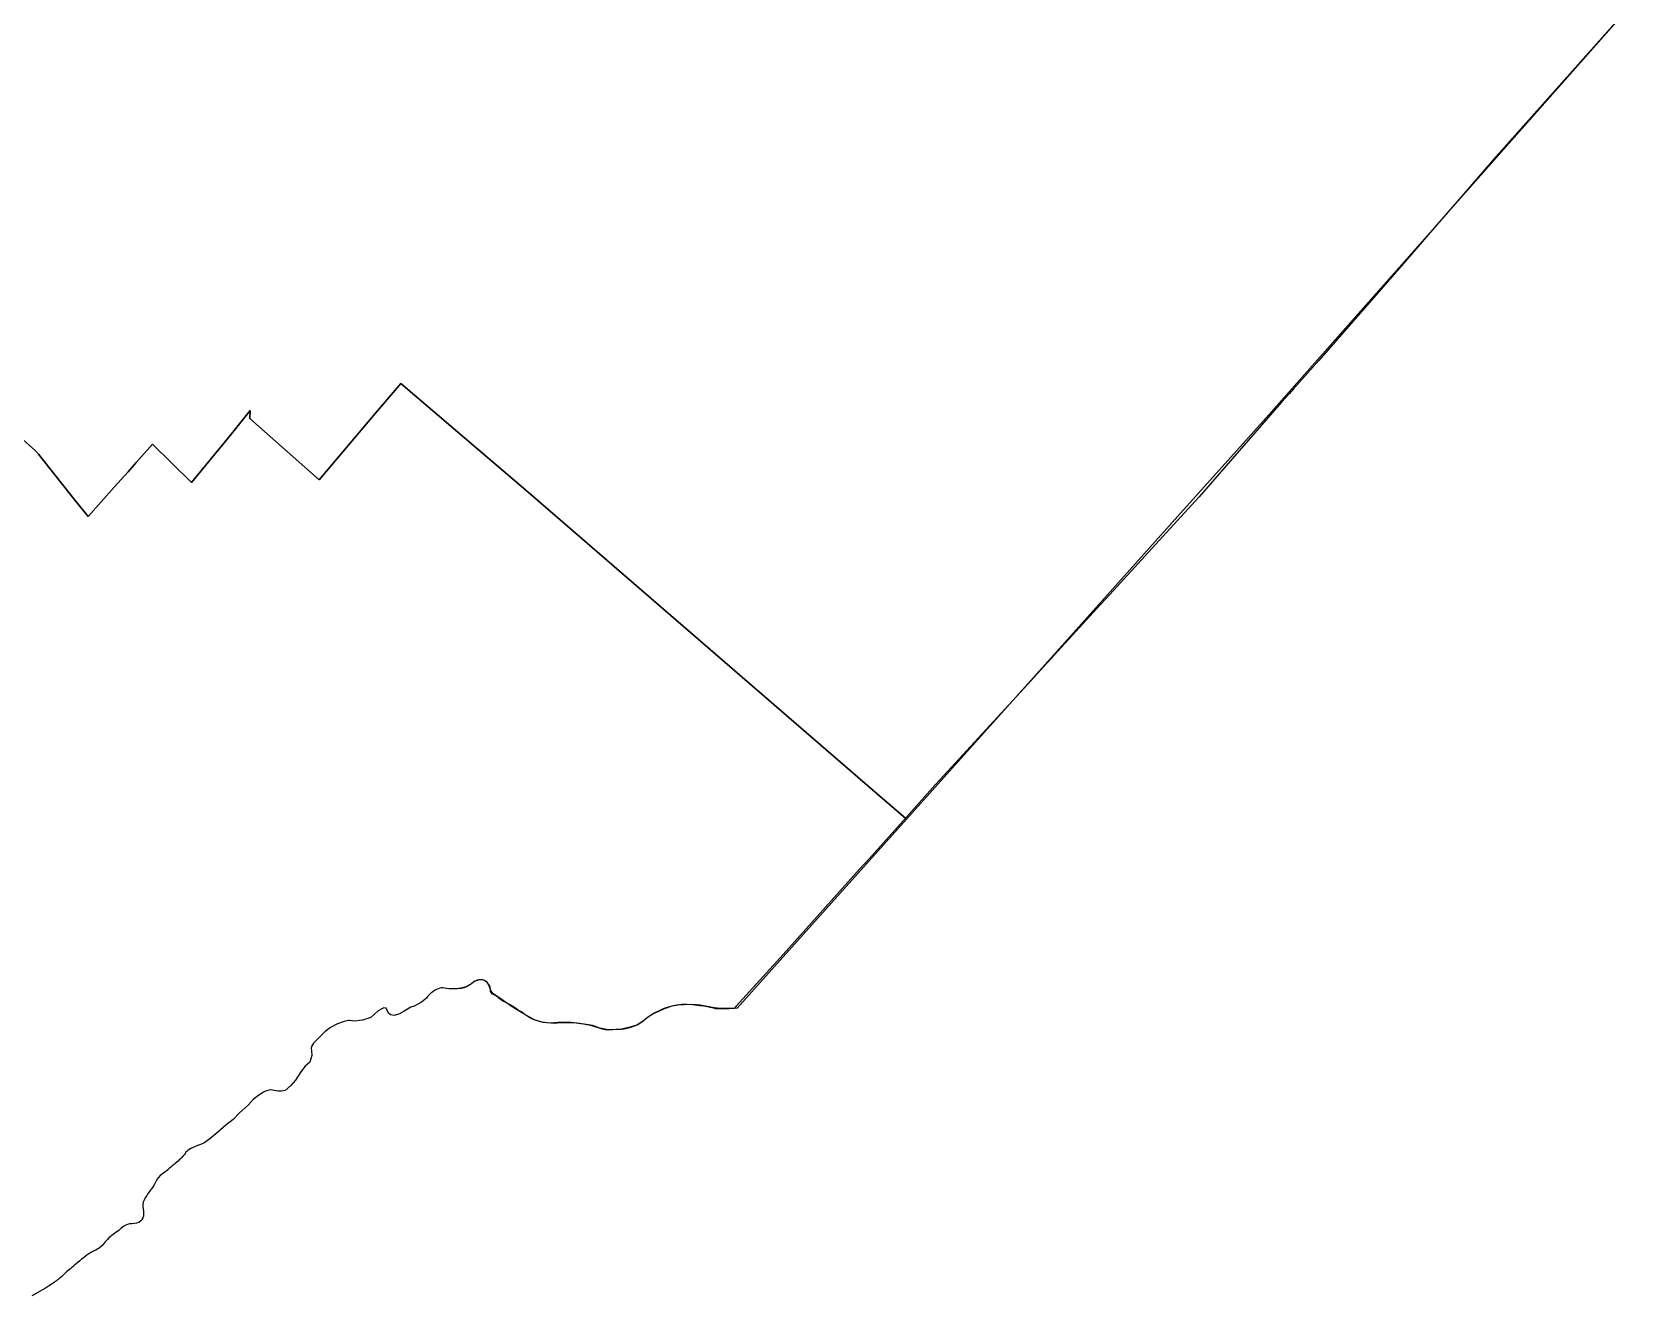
# Model space of a CAD drawing. Header units: inches. Extents: x 11258954 to 11313122, y 3645444 to 3695200.
# Drawn here: x 11305356 to 11311376, y 3660616 to 3665357 of the extents above; entities that cross this region are included whole.
import ezdxf

# ---------------------------------------------------------------- set-up
doc = ezdxf.new("R2010")
doc.units = ezdxf.units.IN
doc.header["$MEASUREMENT"] = 0
doc.layers.add('AnnexationHistory', color=183, linetype='Continuous')
doc.layers.add('ZipCode', color=108, linetype='Continuous')

msp = doc.modelspace()

# ---------------------------------------------------------------- linework, layer by layer
at = {"layer": 'AnnexationHistory'}
msp.add_polyline3d([(11311326.258, 3665426.6925, 0), (11311145.094, 3665223.25, 0), (11310837.4375, 3664877.375, 0), (11310719.098, 3664741.241, 0), (11310617.5625, 3664624.4375, 0), (11310500.1565, 3664489.3125, 0), (11310183.2815, 3664124.625, 0), (11310088.106, 3664018.7505, 0), (11310071.25, 3664000, 0), (11310043.4195, 3663968.1765, 0), (11309733.625, 3663613.9375, 0), (11309677.4065, 3663552.4375, 0), (11309385, 3663232.3125, 0), (11309364.0545, 3663209.426, 0), (11309150.9375, 3662976.5625, 0), (11309077.625, 3662896.4375, 0), (11308761.5, 3662552.375, 0), (11308744.184, 3662533.062, 0), (11308634.4065, 3662410.625, 0), (11308496.077, 3662256.286, 0), (11308460.25, 3662216.3125, 0), (11308173.875, 3661897.3125, 0), (11307997.0625, 3661702.6875, 0), (11307989.844, 3661694.6875, 0), (11307984.594, 3661694.4375, 0), (11307971.375, 3661693.625, 0), (11307957.844, 3661692.9375, 0), (11307942.969, 3661692.4375, 0), (11307935.6565, 3661692.4375, 0), (11307929.0625, 3661692.8125, 0), (11307921.1875, 3661693.625, 0), (11307912.844, 3661695, 0), (11307905.9375, 3661696.75, 0), (11307899.5625, 3661698.4375, 0), (11307887.9375, 3661700.8125, 0), (11307875.3125, 3661702.6875, 0), (11307861.5625, 3661704.625, 0), (11307860.3125, 3661704.8125, 0), (11307852.0315, 3661705.9375, 0), (11307843.25, 3661707.0625, 0), (11307833.5625, 3661708.0625, 0), (11307812.4065, 3661709.5625, 0), (11307793.0625, 3661709.375, 0), (11307774.344, 3661707.25, 0), (11307760.7815, 3661704.4375, 0), (11307747.094, 3661700.6875, 0), (11307733.344, 3661696.25, 0), (11307720.219, 3661691.1875, 0), (11307707.6875, 3661685.25, 0), (11307692.344, 3661677.4375, 0), (11307677.969, 3661669.3125, 0), (11307666.969, 3661661.75, 0), (11307656.9375, 3661653.875, 0), (11307648.0625, 3661646.9375, 0), (11307638.5315, 3661640, 0), (11307628.5315, 3661633.8125, 0), (11307623.3025, 3661631.359, 0), (11307620.4065, 3661630, 0), (11307611.844, 3661627.0625, 0), (11307600.9375, 3661623.4375, 0), (11307587.5625, 3661619.3125, 0), (11307576.719, 3661616.875, 0), (11307567.125, 3661615.25, 0), (11307564.2815, 3661615.4375, 0), (11307561.4065, 3661615.5625, 0), (11307558.5315, 3661615.625, 0), (11307546.5315, 3661615.125, 0), (11307534.6565, 3661613.9375, 0), (11307519.5, 3661613.4375, 0), (11307506.25, 3661614.25, 0), (11307495.875, 3661616.25, 0), (11307486.719, 3661619.4375, 0), (11307478.219, 3661623.1875, 0), (11307469, 3661627.125, 0), (11307458.6875, 3661630.625, 0), (11307451.219, 3661632.1875, 0), (11307444.25, 3661632.8125, 0), (11307436.094, 3661633.625, 0), (11307424.6875, 3661635.1875, 0), (11307414.9375, 3661636.6875, 0), (11307405.6875, 3661638.0625, 0), (11307396.844, 3661639.25, 0), (11307387.5, 3661640.3125, 0), (11307377.6875, 3661641.25, 0), (11307361.9375, 3661642.125, 0), (11307346.969, 3661642.0625, 0), (11307328.875, 3661641.4375, 0), (11307313, 3661640.5, 0), (11307299.7815, 3661639.625, 0), (11307287.2815, 3661640.0625, 0), (11307278.5625, 3661641.4375, 0), (11307269.5, 3661643.4375, 0), (11307260.2815, 3661645.625, 0), (11307251.6875, 3661647.75, 0), (11307243.4065, 3661650.25, 0), (11307233.6565, 3661653.875, 0), (11307222.5625, 3661659.25, 0), (11307213.875, 3661665, 0), (11307205.875, 3661671.0625, 0), (11307197.469, 3661677, 0), (11307188.594, 3661682.9375, 0), (11307179.844, 3661688.625, 0), (11307169.75, 3661695.0625, 0), (11307159.2815, 3661701.5, 0), (11307146.25, 3661709.0625, 0), (11307132.9065, 3661716.375, 0), (11307122.094, 3661722.3125, 0), (11307112.25, 3661729.0625, 0), (11307106.9065, 3661733.4375, 0), (11307101.375, 3661737.9375, 0), (11307095.6565, 3661741.875, 0), (11307089.5625, 3661745, 0), (11307083.5315, 3661748.4375, 0), (11307077.6565, 3661754.25, 0), (11307075.6875, 3661758.375, 0), (11307075.344, 3661762.3125, 0), (11307075.4375, 3661766.25, 0), (11307073.7815, 3661774.75, 0), (11307069.9065, 3661782.8125, 0), (11307064.844, 3661789.25, 0), (11307063.3125, 3661790.8125, 0), (11307061.594, 3661792.4375, 0), (11307059.625, 3661794.25, 0), (11307053.5315, 3661798.75, 0), (11307047.344, 3661801.4375, 0), (11307040.844, 3661802.4375, 0), (11307036.125, 3661802.1875, 0), (11307031.375, 3661801.4375, 0), (11307026.844, 3661800.4375, 0), (11307024.844, 3661799.9375, 0), (11307022.7815, 3661799.3125, 0), (11307020.4375, 3661798.4375, 0), (11307016.1565, 3661796.375, 0), (11307012.75, 3661793.9375, 0), (11307010, 3661791.75, 0), (11307009.625, 3661791.4375, 0), (11307004.094, 3661787.125, 0), (11306998.1565, 3661782.9375, 0), (11306991.8125, 3661778.875, 0), (11306985.8125, 3661775.6875, 0), (11306984.5315, 3661775.1875, 0), (11306958.8165, 3661768.6875, 0), (11306955.8125, 3661768.6875, 0), (11306950.094, 3661768.625, 0), (11306943.969, 3661768.5, 0), (11306937.4065, 3661768.25, 0), (11306928.844, 3661767.9375, 0), (11306920.9065, 3661768.0625, 0), (11306911, 3661769.0625, 0), (11306903.219, 3661770.5, 0), (11306896.969, 3661771.875, 0), (11306891.4065, 3661772.25, 0), (11306885.8125, 3661770.875, 0), (11306885.1325, 3661770.5805, 0), (11306879.75, 3661768.25, 0), (11306873, 3661765.0625, 0), (11306865.469, 3661761.3125, 0), (11306859.2815, 3661757.3125, 0), (11306852.219, 3661752.0625, 0), (11306844.8125, 3661745.5625, 0), (11306839.3125, 3661739.1875, 0), (11306834.8125, 3661732.875, 0), (11306816.594, 3661718.4375, 0), (11306789, 3661703.25, 0), (11306776.7815, 3661699.0625, 0), (11306751.7815, 3661684.4375, 0), (11306734.375, 3661674.25, 0), (11306714.375, 3661667.875, 0), (11306700.1875, 3661670.25, 0), (11306692.594, 3661677.25, 0), (11306683.969, 3661695.875, 0), (11306675.5625, 3661697.25, 0), (11306667.1875, 3661692.875, 0), (11306654.375, 3661685.875, 0), (11306626.1565, 3661660.875, 0), (11306595.75, 3661650.625, 0), (11306584.5625, 3661649.625, 0), (11306567.344, 3661647.25, 0), (11306546.852, 3661648.7855, 0), (11306543.1565, 3661649.0625, 0), (11306526.5625, 3661645.4375, 0), (11306501.9375, 3661636.625, 0), (11306475.75, 3661623.25, 0), (11306455.75, 3661607.625, 0), (11306433.125, 3661586.0625, 0), (11306411.5315, 3661563.625, 0), (11306404.125, 3661551.25, 0), (11306402.719, 3661545, 0), (11306403.5315, 3661535, 0), (11306405.719, 3661517.8125, 0), (11306401.5315, 3661505.8125, 0), (11306397.344, 3661492.625, 0), (11306380.125, 3661477.625, 0), (11306363.9375, 3661456.4375, 0), (11306344.5315, 3661425.625, 0), (11306326.125, 3661405.375, 0), (11306305.125, 3661386.375, 0), (11306289.719, 3661384, 0), (11306280.3125, 3661383.625, 0), (11306271.7915, 3661385.4365, 0), (11306270.9065, 3661385.625, 0), (11306250.3125, 3661389.8125, 0), (11306231.5, 3661384.1875, 0), (11306223.9065, 3661380.1875, 0), (11306206.5, 3661368.625, 0), (11306185.3125, 3661352.8125, 0), (11306166.5, 3661331.8125, 0), (11306134.2815, 3661302.8125, 0), (11306110.5, 3661277.8125, 0), (11306082.2815, 3661256.1875, 0), (11306052.2815, 3661230, 0), (11306022.0625, 3661205.1875, 0), (11306000, 3661189.75, 0), (11305987.125, 3661184.5625, 0), (11305983.3075, 3661182.839, 0), (11305974.25, 3661178.75, 0), (11305962.2815, 3661174.5625, 0), (11305956.6565, 3661172.125, 0), (11305951.125, 3661169.25, 0), (11305945.5625, 3661165.875, 0), (11305939.875, 3661161.75, 0), (11305936.0315, 3661158.3125, 0), (11305933.0315, 3661154.8125, 0), (11305930.219, 3661151, 0), (11305926.875, 3661146.75, 0), (11305921.8125, 3661140.6875, 0), (11305917.125, 3661135.375, 0), (11305912.625, 3661130.5625, 0), (11305908.0315, 3661126.125, 0), (11305903.5315, 3661122.1875, 0), (11305898.719, 3661118.1875, 0), (11305893.625, 3661114, 0), (11305888.219, 3661109.5, 0), (11305881.7815, 3661103.875, 0), (11305876.0315, 3661098.8125, 0), (11305870.1565, 3661093.75, 0), (11305863.219, 3661088.0625, 0), (11305853.375, 3661080.5625, 0), (11305844.4065, 3661073.9375, 0), (11305836.4065, 3661067.4375, 0), (11305829.594, 3661060.4375, 0), (11305823.844, 3661052.3125, 0), (11305818.6565, 3661043.1875, 0), (11305813.2815, 3661033.25, 0), (11305806.969, 3661022.8125, 0), (11305803.3125, 3661017.5, 0), (11305801.5625, 3661015, 0), (11305796.6565, 3661008.3125, 0), (11305796.25, 3661007.75, 0), (11305791.594, 3661001.5, 0), (11305785.75, 3660993, 0), (11305779.969, 3660983.8125, 0), (11305775.5625, 3660975.375, 0), (11305772.6565, 3660967.4375, 0), (11305771.344, 3660959.5625, 0), (11305771.594, 3660951.5, 0), (11305772.6875, 3660943, 0), (11305773.75, 3660933.75, 0), (11305773.9375, 3660923.5625, 0), (11305773.0625, 3660915.875, 0), (11305771.125, 3660909.3125, 0), (11305768.875, 3660904.875, 0), (11305768.0625, 3660903.3125, 0), (11305763.75, 3660897.375, 0), (11305756.469, 3660891.5625, 0), (11305747.875, 3660888.75, 0), (11305738.594, 3660887.75, 0), (11305729.3125, 3660887.125, 0), (11305721.594, 3660886, 0), (11305714.1565, 3660884.125, 0), (11305706.7815, 3660881.4375, 0), (11305699.2815, 3660877.75, 0), (11305694.2815, 3660874.375, 0), (11305690.2815, 3660870.625, 0), (11305686.2815, 3660866.5, 0), (11305681.2815, 3660861.9375, 0), (11305675.1875, 3660857.25, 0), (11305669.6875, 3660853.4375, 0), (11305664.594, 3660850.0625, 0), (11305659.6565, 3660846.6875, 0), (11305654.4065, 3660842.6875, 0), (11305649.094, 3660838.3125, 0), (11305643.7815, 3660833.5, 0), (11305638.469, 3660828.3125, 0), (11305631, 3660820.1875, 0), (11305624.5315, 3660812.5625, 0), (11305617.125, 3660804.625, 0), (11305606.844, 3660795.6875, 0), (11305600.1875, 3660791, 0), (11305594.344, 3660787.8125, 0), (11305589, 3660785.375, 0), (11305583.8125, 3660783.0625, 0), (11305576.5315, 3660779.0625, 0), (11305569, 3660774.25, 0), (11305561.3125, 3660768.9375, 0), (11305553.4065, 3660763.25, 0), (11305546.719, 3660758.3125, 0), (11305540.75, 3660753.5625, 0), (11305534.594, 3660748.375, 0), (11305527.1875, 3660742.0625, 0), (11305520.594, 3660736.3125, 0), (11305515.0315, 3660731.3125, 0), (11305510.0315, 3660726.8125, 0), (11305504.969, 3660722.625, 0), (11305500.5625, 3660719.3125, 0), (11305495.9065, 3660715.8125, 0), (11305491.0625, 3660712.125, 0), (11305486.1565, 3660708, 0), (11305482.1875, 3660704.1875, 0), (11305478.7815, 3660700.5625, 0), (11305475.2815, 3660696.75, 0), (11305470.9375, 3660692.375, 0), (11305465.6565, 3660687.5625, 0), (11305460.875, 3660683.5625, 0), (11305456.375, 3660680.125, 0), (11305451.9065, 3660676.8125, 0), (11305447.875, 3660673.8125, 0), (11305443.6565, 3660670.6875, 0), (11305439.219, 3660667.4375, 0), (11305434.5, 3660664, 0), (11305427.3125, 3660659, 0), (11305420.6875, 3660654.6875, 0), (11305413.75, 3660650.3125, 0), (11305405.5, 3660645.1875, 0), (11305395.125, 3660638.875, 0), (11305386, 3660633.625, 0), (11305377.469, 3660628.9375, 0), (11305369.0625, 3660624.375, 0), (11305364.4065, 3660621.8125, 0), (11305359.625, 3660619.1875, 0), (11305354.719, 3660616.25, 0)], dxfattribs=at)
at = {"layer": 'ZipCode'}
for points in [[(11311376.344, 3665482.9375, 0), (11309984.864, 3663909.724, 0), (11309654.261, 3663540.7975, 0), (11309144.6875, 3662972.14, 0), (11309144.6715, 3662972.122, 0), (11309046.2545, 3662862.2945, 0), (11308635.87, 3662404.33, 0), (11308631.8665, 3662407.791, 0), (11308555.3135, 3662473.971, 0), (11307216.2735, 3663631.568, 0), (11306738.6995, 3664039.2065, 0), (11306724.9715, 3664022.98, 0), (11306644.236, 3663927.551, 0), (11306432.346, 3663677.0985, 0), (11306172.3835, 3663906.9435, 0), (11306174.466, 3663937.6625, 0), (11306093.76, 3663837.117, 0), (11305953.5405, 3663667.6055, 0), (11305953.471, 3663667.674, 0), (11305807.9185, 3663811.098, 0), (11305746.4465, 3663742.079, 0), (11305715.5405, 3663707.3755, 0), (11305664.0165, 3663649.5205, 0), (11305566.2275, 3663539.715, 0), (11305512.779, 3663606.4495, 0), (11305379.4135, 3663772.966, 0), (11305369.1175, 3663785.821, 0), (11305309.7085, 3663838.147, 0)], [(11305309.7085, 3663838.147, 0), (11305369.1175, 3663785.821, 0), (11305379.4135, 3663772.966, 0), (11305512.779, 3663606.4495, 0), (11305566.2275, 3663539.715, 0), (11305664.0165, 3663649.5205, 0), (11305715.5405, 3663707.3755, 0), (11305746.4465, 3663742.079, 0), (11305807.9185, 3663811.098, 0), (11305953.471, 3663667.674, 0), (11305953.5405, 3663667.6055, 0), (11306093.76, 3663837.117, 0), (11306174.466, 3663937.6625, 0), (11306172.3835, 3663906.9435, 0), (11306432.346, 3663677.0985, 0), (11306644.236, 3663927.551, 0), (11306724.9715, 3664022.98, 0), (11306738.6995, 3664039.2065, 0), (11307216.2735, 3663631.568, 0), (11308555.3135, 3662473.971, 0), (11308631.8665, 3662407.791, 0), (11308635.87, 3662404.33, 0), (11308635.852, 3662404.31, 0), (11308001.05, 3661695.909, 0), (11307981.552, 3661694.8195, 0), (11307938.175, 3661694.875, 0), (11307915.95, 3661696.75, 0), (11307882.475, 3661702.85, 0), (11307861.6695, 3661706.263, 0), (11307849.25, 3661708.3, 0), (11307826.3, 3661709.3, 0), (11307779.925, 3661706.475, 0), (11307755.5455, 3661703.6385, 0), (11307726.95, 3661693.5, 0), (11307706.15, 3661683.625, 0), (11307683.6, 3661672.65, 0), (11307664.8, 3661660.325, 0), (11307647.575, 3661645.125, 0), (11307627.6, 3661633.4, 0), (11307603.175, 3661625.5, 0), (11307583.575, 3661620.075, 0), (11307560.275, 3661615.6, 0), (11307532.925, 3661614.475, 0), (11307511.05, 3661616, 0), (11307479.675, 3661622.075, 0), (11307442.6, 3661632.95, 0), (11307411.1365, 3661637.6235, 0), (11307389.8, 3661640.675, 0), (11307358.4, 3661641.05, 0), (11307352.6865, 3661640.7585, 0), (11307325.55, 3661639.375, 0), (11307303.575, 3661639.3, 0), (11307273.4905, 3661641.858, 0), (11307250.225, 3661648.575, 0), (11307235.65, 3661654.1, 0), (11307195.575, 3661677.15, 0), (11307156.375, 3661700.075, 0), (11307111.05, 3661733.35, 0), (11307084.05, 3661750.1, 0), (11307076.1205, 3661761.521, 0), (11307069.599, 3661781.206, 0), (11307063.375, 3661792.925, 0), (11307056.95, 3661796.8, 0), (11307048.6215, 3661800.2505, 0), (11307035.325, 3661801.625, 0), (11307025.5305, 3661799.9355, 0), (11307017.6, 3661796.55, 0), (11307011.987, 3661792.667, 0), (11307011.9665, 3661792.6525, 0), (11307004.094, 3661787.125, 0), (11306998.1565, 3661782.9375, 0), (11306991.8125, 3661778.875, 0), (11306985.8125, 3661775.6875, 0), (11306976.0705, 3661771.301, 0), (11306971.8125, 3661770.6875, 0), (11306965.6565, 3661769.1875, 0), (11306962.219, 3661768.875, 0), (11306960.5625, 3661768.6875, 0), (11306955.8125, 3661768.6875, 0), (11306950.094, 3661768.625, 0), (11306943.969, 3661768.5, 0), (11306937.4065, 3661768.25, 0), (11306928.844, 3661767.9375, 0), (11306920.9065, 3661768.0625, 0), (11306911, 3661769.0625, 0), (11306903.219, 3661770.5, 0), (11306896.969, 3661771.875, 0), (11306891.4065, 3661772.25, 0), (11306885.8125, 3661770.875, 0), (11306879.75, 3661768.25, 0), (11306873, 3661765.0625, 0), (11306865.469, 3661761.3125, 0), (11306859.2815, 3661757.3125, 0), (11306852.219, 3661752.0625, 0), (11306844.8125, 3661745.5625, 0), (11306839.3125, 3661739.1875, 0), (11306834.8125, 3661732.875, 0), (11306816.594, 3661718.4375, 0), (11306789, 3661703.25, 0), (11306776.7815, 3661699.0625, 0), (11306751.7815, 3661684.4375, 0), (11306734.375, 3661674.25, 0), (11306714.375, 3661667.875, 0), (11306700.1875, 3661670.25, 0), (11306692.594, 3661677.25, 0), (11306683.969, 3661695.875, 0), (11306675.5625, 3661697.25, 0), (11306667.1875, 3661692.875, 0), (11306654.375, 3661685.875, 0), (11306626.1565, 3661660.875, 0), (11306595.75, 3661650.625, 0), (11306584.5625, 3661649.625, 0), (11306567.344, 3661647.25, 0), (11306543.1565, 3661649.0625, 0), (11306526.5625, 3661645.4375, 0), (11306501.9375, 3661636.625, 0), (11306475.75, 3661623.25, 0), (11306455.75, 3661607.625, 0), (11306433.125, 3661586.0625, 0), (11306411.5315, 3661563.625, 0), (11306404.125, 3661551.25, 0), (11306402.719, 3661545, 0), (11306403.5315, 3661535, 0), (11306405.719, 3661517.8125, 0), (11306401.5315, 3661505.8125, 0), (11306397.344, 3661492.625, 0), (11306380.125, 3661477.625, 0), (11306363.9375, 3661456.4375, 0), (11306344.5315, 3661425.625, 0), (11306326.125, 3661405.375, 0), (11306305.125, 3661386.375, 0), (11306289.719, 3661384, 0), (11306280.3125, 3661383.625, 0), (11306270.9065, 3661385.625, 0), (11306250.3125, 3661389.8125, 0), (11306231.5, 3661384.1875, 0), (11306223.9065, 3661380.1875, 0), (11306206.5, 3661368.625, 0), (11306185.3125, 3661352.8125, 0), (11306166.5, 3661331.8125, 0), (11306134.2815, 3661302.8125, 0), (11306110.5, 3661277.8125, 0), (11306082.2815, 3661256.1875, 0), (11306052.2815, 3661230, 0), (11306022.0625, 3661205.1875, 0), (11306000, 3661189.75, 0), (11305987.125, 3661184.5625, 0), (11305974.25, 3661178.75, 0), (11305962.2815, 3661174.5625, 0), (11305956.6565, 3661172.125, 0), (11305951.125, 3661169.25, 0), (11305945.5625, 3661165.875, 0), (11305939.875, 3661161.75, 0), (11305936.0315, 3661158.3125, 0), (11305933.0315, 3661154.8125, 0), (11305930.219, 3661151, 0), (11305926.875, 3661146.75, 0), (11305921.8125, 3661140.6875, 0), (11305917.125, 3661135.375, 0), (11305912.625, 3661130.5625, 0), (11305908.0315, 3661126.125, 0), (11305903.5315, 3661122.1875, 0), (11305898.719, 3661118.1875, 0), (11305893.625, 3661114, 0), (11305888.219, 3661109.5, 0), (11305881.7815, 3661103.875, 0), (11305876.0315, 3661098.8125, 0), (11305870.1565, 3661093.75, 0), (11305863.219, 3661088.0625, 0), (11305853.375, 3661080.5625, 0), (11305844.4065, 3661073.9375, 0), (11305836.4065, 3661067.4375, 0), (11305829.594, 3661060.4375, 0), (11305823.844, 3661052.3125, 0), (11305818.6565, 3661043.1875, 0), (11305813.2815, 3661033.25, 0), (11305806.969, 3661022.8125, 0), (11305803.3125, 3661017.5, 0), (11305801.5625, 3661015, 0), (11305796.6565, 3661008.3125, 0), (11305796.25, 3661007.75, 0), (11305791.594, 3661001.5, 0), (11305785.75, 3660993, 0), (11305779.969, 3660983.8125, 0), (11305775.5625, 3660975.375, 0), (11305772.6565, 3660967.4375, 0), (11305771.344, 3660959.5625, 0), (11305771.594, 3660951.5, 0), (11305772.6875, 3660943, 0), (11305773.75, 3660933.75, 0), (11305773.9375, 3660923.5625, 0), (11305773.0625, 3660915.875, 0), (11305771.125, 3660909.3125, 0), (11305768.844, 3660904.875, 0), (11305768.0625, 3660903.3125, 0), (11305763.75, 3660897.375, 0), (11305756.469, 3660891.5625, 0), (11305747.875, 3660888.75, 0), (11305738.594, 3660887.75, 0), (11305729.3125, 3660887.125, 0), (11305721.594, 3660886, 0), (11305714.1565, 3660884.125, 0), (11305706.7815, 3660881.4375, 0), (11305699.2815, 3660877.75, 0), (11305694.2815, 3660874.375, 0), (11305690.2815, 3660870.625, 0), (11305686.2815, 3660866.5, 0), (11305681.2815, 3660861.9375, 0), (11305675.1875, 3660857.25, 0), (11305669.6875, 3660853.4375, 0), (11305664.594, 3660850.0625, 0), (11305659.6565, 3660846.6875, 0), (11305654.4065, 3660842.6875, 0), (11305649.094, 3660838.3125, 0), (11305643.7815, 3660833.5, 0), (11305638.469, 3660828.3125, 0), (11305631, 3660820.1875, 0), (11305624.5315, 3660812.5625, 0), (11305617.125, 3660804.625, 0), (11305606.844, 3660795.6875, 0), (11305600.1875, 3660791, 0), (11305594.344, 3660787.8125, 0), (11305589, 3660785.375, 0), (11305583.8125, 3660783.0625, 0), (11305576.5315, 3660779.0625, 0), (11305569, 3660774.25, 0), (11305561.3125, 3660768.9375, 0), (11305553.4065, 3660763.25, 0), (11305546.719, 3660758.3125, 0), (11305540.75, 3660753.5625, 0), (11305534.594, 3660748.375, 0), (11305527.1875, 3660742.0625, 0), (11305520.594, 3660736.3125, 0), (11305515.0315, 3660731.3125, 0), (11305510.0315, 3660726.8125, 0), (11305504.969, 3660722.625, 0), (11305500.5625, 3660719.3125, 0), (11305495.9065, 3660715.8125, 0), (11305491.0625, 3660712.125, 0), (11305486.1565, 3660708, 0), (11305482.1875, 3660704.1875, 0), (11305478.7815, 3660700.5625, 0), (11305475.2815, 3660696.75, 0), (11305470.9375, 3660692.375, 0), (11305465.6565, 3660687.5625, 0), (11305460.875, 3660683.5625, 0), (11305456.375, 3660680.125, 0), (11305451.9065, 3660676.8125, 0), (11305447.875, 3660673.8125, 0), (11305443.6565, 3660670.6875, 0), (11305439.219, 3660667.4375, 0), (11305434.5, 3660664, 0), (11305427.3125, 3660659, 0), (11305420.6875, 3660654.6875, 0), (11305413.75, 3660650.3125, 0), (11305405.5, 3660645.1875, 0), (11305395.125, 3660638.875, 0), (11305386, 3660633.625, 0), (11305377.469, 3660628.9375, 0), (11305369.0625, 3660624.375, 0), (11305364.4065, 3660621.8125, 0), (11305359.625, 3660619.1875, 0), (11305354.719, 3660616.25, 0)]]:
    msp.add_polyline3d(points, dxfattribs=at)

doc.saveas('drawing.dxf')
